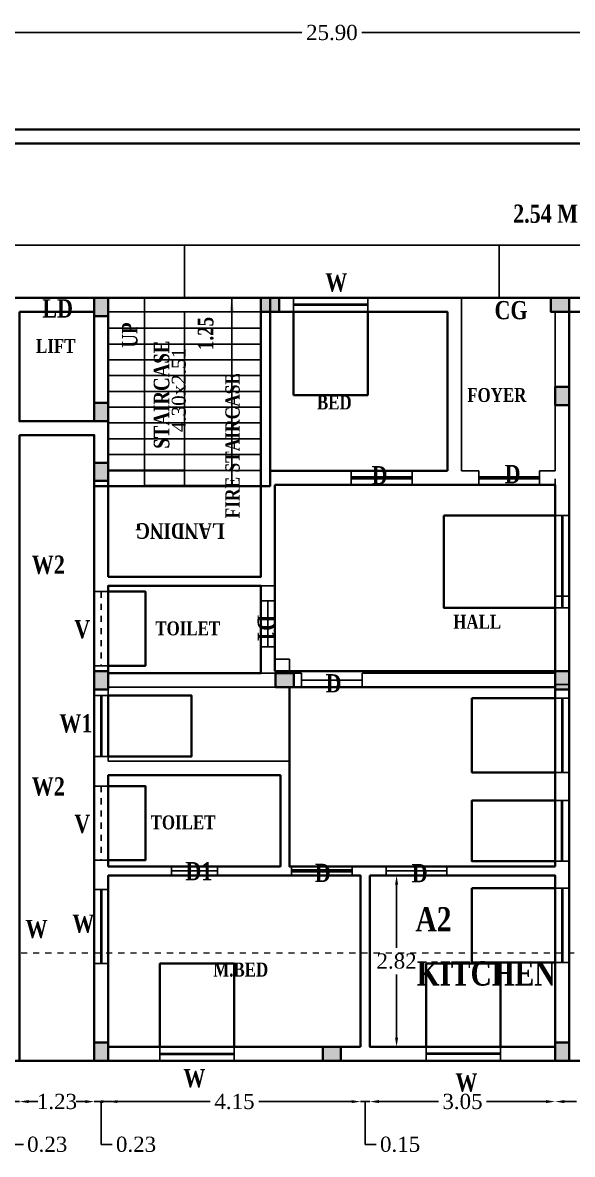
# Model space of a CAD drawing. Header units: metres. Extents: x 5 to 221, y 0 to 97.
# Drawn here: x 197.83 to 206.87, y 13.24 to 31.87 of the extents above; entities that cross this region are included whole.
import ezdxf

# ---------------------------------------------------------------- set-up
doc = ezdxf.new("R2010")
doc.units = ezdxf.units.M
doc.header["$LTSCALE"] = 0.015
doc.linetypes.add('DASHED2', pattern=[9.525, 6.35, -3.175])
doc.layers.add('FLOOR01', color=7, linetype='Continuous', lineweight=50)
doc.layers.add('FLOOR02', color=7, linetype='Continuous', lineweight=50)
doc.styles.get("Standard").update_dxf_attribs({"font": 'times.ttf'})
doc.styles.add('style1', font='timesbd.ttf', dxfattribs={"width": 0.8, "height": 0.18})
doc.styles.add('style4', font='timesbd.ttf', dxfattribs={"height": 0.25})
doc.dimstyles.new('Copy(6) of 0.25', dxfattribs={"dimtxt": 0.25, "dimasz": 0.25, "dimexe": 0.1, "dimexo": 0.4, "dimgap": 0.09, "dimtad": 0, "dimzin": 0, "dimdsep": 46, "dimtxsty": 'Standard', "dimcen": 0.09, "dimclrt": 256, "dimadec": 0, "dimazin": 0, "dimtfac": 1, "dimtofl": 0, "dimtmove": 0, "dimatfit": 0, "dimfxl": 1, "dimtolj": 1, "dimtzin": 0, "dimarcsym": 0})
doc.dimstyles.new('M', dxfattribs={"dimtxt": 0.25, "dimasz": 0.15, "dimexe": 0.15, "dimexo": 1.1, "dimgap": 0.09, "dimtad": 0, "dimtih": 1, "dimtoh": 1, "dimzin": 0, "dimdsep": 46, "dimtxsty": 'Standard', "dimcen": 0.09, "dimse1": 1, "dimse2": 1, "dimclrt": 256, "dimadec": 0, "dimazin": 0, "dimtfac": 1, "dimtofl": 0, "dimtmove": 0, "dimatfit": 3, "dimfxl": 1, "dimtolj": 1, "dimtzin": 0, "dimarcsym": 0})

# ---------------------------------------------------------------- blocks, each defined once
blk = doc.blocks.new('*D75')
at = {"color": 0, "lineweight": -2, "transparency": 16777216}
for p, q in [((197.395, 14.109), (197.245, 14.109)), ((197.545, 14.109), (197.775, 14.109)), ((197.66, 14.109), (197.66, 13.404)), ((197.925, 14.109), (198.075, 14.109)), ((197.66, 13.404), (197.84, 13.404))]:
    blk.add_line(p, q, dxfattribs=at)
at = {"color": 0, "lineweight": 30, "transparency": 16777216}
for points in [[(197.395, 14.134), (197.395, 14.084), (197.545, 14.109)], [(197.925, 14.134), (197.925, 14.084), (197.775, 14.109)]]:
    blk.add_solid(points, dxfattribs=at)
at = {"transparency": 16777216, "insert": (198.231, 13.404), "char_height": 0.25, "attachment_point": 5}
blk.add_mtext('\\A1;0.23', dxfattribs=at)
blk = doc.blocks.new('*D76')
at = {"color": 0, "lineweight": -2, "transparency": 16777216}
for p, q in [((197.625, 14.109), (197.475, 14.109)), ((199.156, 14.109), (199.306, 14.109))]:
    blk.add_line(p, q, dxfattribs=at)
at = {"color": 0, "lineweight": 30, "transparency": 16777216}
for points in [[(197.625, 14.134), (197.625, 14.084), (197.775, 14.109)], [(199.156, 14.134), (199.156, 14.084), (199.006, 14.109)]]:
    blk.add_solid(points, dxfattribs=at)
at = {"transparency": 16777216, "insert": (198.391, 14.109), "char_height": 0.25, "attachment_point": 5}
blk.add_mtext('\\A1;1.23', dxfattribs=at)
blk = doc.blocks.new('*D77')
at = {"color": 0, "lineweight": -2, "transparency": 16777216}
for p, q in [((198.856, 14.109), (198.706, 14.109)), ((199.006, 14.109), (199.236, 14.109)), ((199.121, 14.109), (199.121, 13.404)), ((199.386, 14.109), (199.536, 14.109)), ((199.121, 13.404), (199.301, 13.404))]:
    blk.add_line(p, q, dxfattribs=at)
at = {"color": 0, "lineweight": 30, "transparency": 16777216}
for points in [[(198.856, 14.134), (198.856, 14.084), (199.006, 14.109)], [(199.386, 14.134), (199.386, 14.084), (199.236, 14.109)]]:
    blk.add_solid(points, dxfattribs=at)
at = {"transparency": 16777216, "insert": (199.692, 13.404), "char_height": 0.25, "attachment_point": 5}
blk.add_mtext('\\A1;0.23', dxfattribs=at)
blk = doc.blocks.new('*D78')
at = {"color": 0, "lineweight": -2, "transparency": 16777216}
for p, q in [((199.386, 14.109), (200.913, 14.109)), ((203.236, 14.109), (201.709, 14.109))]:
    blk.add_line(p, q, dxfattribs=at)
at = {"color": 0, "lineweight": 30, "transparency": 16777216}
for points in [[(199.386, 14.134), (199.386, 14.084), (199.236, 14.109)], [(203.236, 14.134), (203.236, 14.084), (203.386, 14.109)]]:
    blk.add_solid(points, dxfattribs=at)
at = {"transparency": 16777216, "insert": (201.311, 14.109), "char_height": 0.25, "attachment_point": 5}
blk.add_mtext('\\A1;4.15', dxfattribs=at)
blk = doc.blocks.new('*D79')
at = {"color": 0, "lineweight": -2, "transparency": 16777216}
for p, q in [((203.236, 14.109), (203.086, 14.109)), ((203.386, 14.109), (203.536, 14.109)), ((203.461, 14.109), (203.461, 13.404)), ((203.686, 14.109), (203.836, 14.109)), ((203.461, 13.404), (203.641, 13.404))]:
    blk.add_line(p, q, dxfattribs=at)
at = {"color": 0, "lineweight": 30, "transparency": 16777216}
for points in [[(203.236, 14.134), (203.236, 14.084), (203.386, 14.109)], [(203.686, 14.134), (203.686, 14.084), (203.536, 14.109)]]:
    blk.add_solid(points, dxfattribs=at)
at = {"transparency": 16777216, "insert": (204.035, 13.404), "char_height": 0.25, "attachment_point": 5}
blk.add_mtext('\\A1;0.15', dxfattribs=at)
blk = doc.blocks.new('*D80')
at = {"color": 0, "lineweight": -2, "transparency": 16777216}
for p, q in [((203.686, 14.109), (204.668, 14.109)), ((206.436, 14.109), (205.455, 14.109))]:
    blk.add_line(p, q, dxfattribs=at)
at = {"color": 0, "lineweight": 30, "transparency": 16777216}
for points in [[(203.686, 14.134), (203.686, 14.084), (203.536, 14.109)], [(206.436, 14.134), (206.436, 14.084), (206.586, 14.109)]]:
    blk.add_solid(points, dxfattribs=at)
at = {"transparency": 16777216, "insert": (205.061, 14.109), "char_height": 0.25, "attachment_point": 5}
blk.add_mtext('\\A1;3.05', dxfattribs=at)
blk = doc.blocks.new('*D81')
at = {"color": 0, "lineweight": -2, "transparency": 16777216}
for p, q in [((206.736, 14.109), (206.934, 14.109)), ((207.901, 14.109), (207.703, 14.109))]:
    blk.add_line(p, q, dxfattribs=at)
at = {"color": 0, "lineweight": 30, "transparency": 16777216}
for points in [[(206.736, 14.134), (206.736, 14.084), (206.586, 14.109)], [(207.901, 14.134), (207.901, 14.084), (208.051, 14.109)]]:
    blk.add_solid(points, dxfattribs=at)
at = {"transparency": 16777216, "insert": (207.319, 14.109), "char_height": 0.25, "attachment_point": 5}
blk.add_mtext('\\A1;1.46', dxfattribs=at)
blk = doc.blocks.new('*D89')
at = {"color": 0, "lineweight": -2, "transparency": 16777216}
for p, q in [((190.115, 31.708), (202.418, 31.708)), ((215.711, 31.708), (203.408, 31.708))]:
    blk.add_line(p, q, dxfattribs=at)
at = {"color": 0, "lineweight": 30, "transparency": 16777216}
for points in [[(190.115, 31.733), (190.115, 31.683), (189.965, 31.708)], [(215.711, 31.733), (215.711, 31.683), (215.861, 31.708)]]:
    blk.add_solid(points, dxfattribs=at)
at = {"transparency": 16777216, "insert": (202.913, 31.708), "char_height": 0.25, "attachment_point": 5}
blk.add_mtext('\\A1;25.90', dxfattribs=at)
blk = doc.blocks.new('*D102')
at = {"layer": 'FLOOR02', "color": 0, "lineweight": -2, "transparency": 16777216}
for p, q in [((203.977, 17.681), (203.977, 16.638)), ((203.977, 15.161), (203.977, 16.203))]:
    blk.add_line(p, q, dxfattribs=at)
at = {"layer": 'FLOOR02', "color": 0, "lineweight": 30, "transparency": 16777216}
for points in [[(203.952, 17.681), (204.002, 17.681), (203.977, 17.831)], [(203.952, 15.161), (204.002, 15.161), (203.977, 15.011)]]:
    blk.add_solid(points, dxfattribs=at)
at = {"layer": 'FLOOR02', "lineweight": 30, "transparency": 16777216, "insert": (203.977, 16.421), "char_height": 0.25, "attachment_point": 5}
blk.add_mtext('\\A1;2.82', dxfattribs=at)

msp = doc.modelspace()

# ---------------------------------------------------------------- hatches: boundary and pattern name
at = {"layer": 'FLOOR02'}
h = msp.add_hatch(color=256, dxfattribs=at)
h.dxf.hatch_style = 1
h.paths.add_polyline_path([(199.236, 27.341), (199.006, 27.341), (199.006, 27.041), (199.236, 27.041)])
h = msp.add_hatch(color=256, dxfattribs=at)
h.dxf.hatch_style = 1
h.paths.add_polyline_path([(202.046, 27.111), (202.046, 27.341), (201.746, 27.341), (201.746, 27.111)])
h = msp.add_hatch(color=256, dxfattribs=at)
h.dxf.hatch_style = 1
h.paths.add_polyline_path([(206.816, 27.111), (206.816, 27.341), (206.516, 27.341), (206.516, 27.111)])
h = msp.add_hatch(color=256, dxfattribs=at)
h.dxf.hatch_style = 1
h.paths.add_polyline_path([(206.586, 25.576), (206.816, 25.576), (206.816, 25.876), (206.586, 25.876)])
h = msp.add_hatch(color=256, dxfattribs=at)
h.dxf.hatch_style = 1
h.paths.add_polyline_path([(199.006, 25.311), (199.236, 25.311), (199.236, 25.611), (199.006, 25.611)])
h = msp.add_hatch(color=256, dxfattribs=at)
h.dxf.hatch_style = 1
h.paths.add_polyline_path([(199.006, 24.326), (199.236, 24.326), (199.236, 24.626), (199.006, 24.626)])
h = msp.add_hatch(color=256, dxfattribs=at)
h.dxf.hatch_style = 1
h.paths.add_polyline_path([(199.006, 20.896), (199.236, 20.896), (199.236, 21.196), (199.006, 21.196)])
h = msp.add_hatch(color=256, dxfattribs=at)
h.dxf.hatch_style = 1
h.paths.add_polyline_path([(202.286, 20.931), (202.286, 21.161), (201.986, 21.161), (201.986, 20.931)])
h = msp.add_hatch(color=256, dxfattribs=at)
h.dxf.hatch_style = 1
h.paths.add_polyline_path([(206.586, 20.896), (206.816, 20.896), (206.816, 21.196), (206.586, 21.196)])
h = msp.add_hatch(color=256, dxfattribs=at)
h.dxf.hatch_style = 1
h.paths.add_polyline_path([(199.006, 14.781), (199.236, 14.781), (199.236, 15.081), (199.006, 15.081)])
h = msp.add_hatch(color=256, dxfattribs=at)
h.dxf.hatch_style = 1
h.paths.add_polyline_path([(203.063, 14.781), (203.063, 15.011), (202.763, 15.011), (202.763, 14.781)])
h = msp.add_hatch(color=256, dxfattribs=at)
h.dxf.hatch_style = 1
h.paths.add_polyline_path([(206.586, 14.781), (206.816, 14.781), (206.816, 15.081), (206.586, 15.081)])

# ---------------------------------------------------------------- linework, layer by layer
at = {"lineweight": -2}
for p, q in [((189.965, 30.111), (215.861, 30.119)), ((190.195, 29.881), (215.631, 29.889)), ((189.965, 27.341), (199.006, 27.341)), ((199.306, 27.341), (199.006, 27.341)), ((199.006, 27.341), (199.306, 27.341)), ((201.746, 27.341), (208.051, 27.341)), ((201.746, 27.341), (201.746, 25.469)), ((204.981, 27.341), (204.751, 27.341)), ((205.043, 27.341), (205.043, 24.491)), ((206.586, 27.341), (206.516, 27.341)), ((197.775, 27.111), (199.006, 27.111)), ((199.006, 27.111), (199.006, 25.311)), ((199.236, 24.591), (199.236, 27.111)), ((201.746, 27.111), (199.236, 27.111)), ((199.236, 27.111), (199.306, 27.111)), ((200.491, 27.111), (200.491, 24.241)), ((201.896, 27.111), (204.751, 27.111)), ((201.896, 24.709), (201.896, 27.111)), ((204.813, 27.111), (204.813, 24.491)), ((206.516, 27.111), (206.586, 27.111)), ((206.586, 27.111), (206.586, 24.491)), ((206.816, 25.841), (206.816, 27.111)), ((206.816, 27.111), (210.081, 27.111)), ((201.746, 26.841), (199.236, 26.841)), ((201.746, 26.581), (199.236, 26.581)), ((201.746, 26.321), (199.236, 26.321)), ((201.746, 26.061), (199.236, 26.061)), ((201.746, 25.801), (199.236, 25.801)), ((201.746, 25.541), (199.236, 25.541)), ((206.816, 24.361), (206.816, 25.611)), ((201.746, 25.469), (201.746, 24.361)), ((199.006, 25.311), (197.775, 25.311)), ((201.746, 25.281), (199.236, 25.281)), ((199.006, 25.081), (197.775, 25.081)), ((199.006, 25.081), (199.006, 24.361)), ((201.746, 25.021), (199.236, 25.021)), ((201.746, 24.761), (199.236, 24.761)), ((201.896, 24.491), (201.896, 24.709)), ((201.746, 24.501), (199.236, 24.501)), ((204.751, 24.491), (201.896, 24.491)), ((205.33, 24.491), (205.043, 24.491)), ((206.586, 24.491), (206.33, 24.491)), ((199.006, 24.361), (199.006, 19.481)), ((199.236, 24.361), (199.236, 22.751)), ((201.746, 24.241), (199.236, 24.241)), ((201.746, 22.751), (201.746, 24.361)), ((205.33, 24.261), (201.976, 24.261)), ((201.976, 24.261), (201.976, 22.728)), ((206.586, 24.261), (206.33, 24.261)), ((206.586, 19.711), (206.586, 24.361)), ((206.586, 19.711), (206.586, 24.261)), ((206.816, 17.981), (206.816, 24.361)), ((199.366, 22.751), (199.236, 22.751)), ((201.746, 22.751), (199.236, 22.751)), ((200.126, 22.751), (201.746, 22.751)), ((199.236, 22.601), (199.236, 21.011)), ((199.236, 22.601), (201.746, 22.601)), ((201.746, 22.601), (201.746, 22.355)), ((201.976, 22.728), (201.976, 22.355)), ((201.976, 22.601), (201.976, 22.355)), ((201.976, 22.355), (201.746, 22.355)), ((201.746, 21.595), (201.746, 21.161)), ((201.746, 21.595), (201.976, 21.595)), ((201.976, 21.595), (201.976, 21.391)), ((201.976, 21.595), (201.976, 21.401)), ((202.216, 21.391), (201.976, 21.391)), ((202.216, 21.391), (202.216, 21.161)), ((201.986, 21.161), (199.236, 21.161)), ((199.236, 21.096), (199.236, 21.131)), ((202.216, 21.161), (202.413, 21.161)), ((202.413, 21.161, -96.042), (202.413, 20.931)), ((203.413, 21.161), (206.586, 21.161)), ((203.413, 20.931, -96.042), (203.413, 21.161)), ((206.816, 20.896), (206.816, 21.161)), ((206.816, 20.896), (206.816, 21.161)), ((199.006, 20.931), (199.006, 20.896)), ((199.236, 21.011), (199.236, 19.711)), ((201.986, 20.931), (199.236, 20.931)), ((202.216, 20.931), (202.413, 20.931)), ((203.413, 20.931), (206.586, 20.931)), ((206.586, 20.931), (206.586, 20.896)), ((206.586, 20.931), (206.586, 20.896)), ((199.236, 20.792), (199.006, 20.792)), ((199.236, 19.792), (199.006, 19.792)), ((199.236, 19.711), (202.216, 19.711)), ((202.216, 17.981), (202.216, 19.711)), ((206.586, 19.711), (206.586, 17.981)), ((199.006, 19.481), (199.006, 17.981)), ((199.236, 17.981), (199.236, 19.481)), ((199.236, 19.481), (202.066, 19.481)), ((202.066, 19.481), (202.066, 17.981)), ((206.586, 19.065), (206.816, 19.065)), ((199.006, 17.981), (199.006, 14.781)), ((200.273, 17.981), (199.236, 17.981)), ((202.066, 17.981), (201.033, 17.981)), ((203.536, 17.981), (202.216, 17.981)), ((206.586, 17.981), (203.536, 17.981)), ((206.586, 18.065), (206.816, 18.065)), ((206.816, 14.781), (206.816, 17.981)), ((200.273, 17.831), (199.236, 17.831)), ((199.236, 17.831), (199.236, 15.011)), ((203.386, 17.831), (201.033, 17.831)), ((203.386, 15.011), (203.386, 17.831)), ((203.536, 15.011), (203.536, 17.831)), ((203.536, 17.831), (206.586, 17.831)), ((206.586, 17.831), (206.586, 15.011)), ((199.236, 15.011), (203.386, 15.011)), ((201.305, 14.781), (201.305, 15.011)), ((203.536, 15.011), (206.586, 15.011)), ((215.861, 14.781), (189.965, 14.781)), ((199.006, 14.781), (201.159, 14.781))]:
    msp.add_line(p, q, dxfattribs=at)
at = {"ltscale": 0.2}
for p, q in [((199.832, 24.251), (199.831, 27.341)), ((202.282, 27.111), (202.282, 27.341)), ((203.502, 27.111), (203.502, 27.341)), ((206.586, 23.757), (206.816, 23.757)), ((199.236, 22.505), (199.006, 22.505)), ((206.586, 22.428), (206.816, 22.428)), ((206.586, 22.237), (206.816, 22.237)), ((199.236, 21.285), (199.006, 21.285)), ((206.586, 20.978), (206.816, 20.978)), ((206.586, 20.748), (206.816, 20.748)), ((206.586, 19.528), (206.816, 19.528)), ((199.236, 19.302), (199.006, 19.302)), ((199.236, 18.082), (199.006, 18.082)), ((199.236, 17.602), (199.006, 17.602)), ((206.586, 17.62), (206.816, 17.62)), ((206.586, 16.4), (206.816, 16.4)), ((199.236, 16.382), (199.006, 16.382)), ((204.466, 14.781), (204.466, 15.011)), ((205.686, 14.781), (205.686, 15.011))]:
    msp.add_line(p, q, dxfattribs=at)
at = {"lineweight": 35, "ltscale": 0.2}
for p, q in [((203.502, 27.226), (202.282, 27.226)), ((206.701, 23.757), (206.701, 22.237)), ((199.121, 20.792), (199.121, 19.792)), ((206.701, 20.748), (206.701, 19.528)), ((206.701, 18.065), (206.701, 19.065)), ((199.121, 17.602), (199.121, 16.382)), ((206.701, 17.62), (206.701, 16.4)), ((200.085, 14.896), (201.305, 14.896)), ((205.686, 14.896), (204.466, 14.896))]:
    msp.add_line(p, q, dxfattribs=at)
for p, q in [((206.516, 27.111), (206.516, 27.341)), ((203.232, 24.491), (203.232, 24.261)), ((204.232, 24.491), (204.232, 24.261)), ((205.33, 24.491), (205.33, 24.261)), ((206.33, 24.491), (206.33, 24.261)), ((201.746, 22.601), (201.976, 22.601)), ((200.273, 17.981), (200.273, 17.831)), ((201.033, 17.981), (201.033, 17.831)), ((202.248, 17.981), (202.248, 17.831)), ((203.248, 17.981), (203.248, 17.831)), ((203.805, 17.981), (203.805, 17.831)), ((204.805, 17.981), (204.805, 17.831)), ((200.085, 14.781), (200.085, 15.011)), ((201.159, 14.781), (206.586, 14.781, 48.021))]:
    msp.add_line(p, q)
at = {"linetype": 'DASHED2', "ltscale": 0.2}
for p, q in [((199.121, 22.505), (199.121, 21.285)), ((199.121, 19.302), (199.121, 18.082))]:
    msp.add_line(p, q, dxfattribs=at)
at = {"linetype": 'DASHED2', "lineweight": 0, "ltscale": 0.2}
msp.add_line((219.1, 16.551, 48.021), (187.995, 16.551, 48.021), dxfattribs=at)
at = {"layer": 'FLOOR02', "color": 191, "lineweight": 30}
msp.add_line((199.236, 24.501), (200.491, 24.501), dxfattribs=at)
at = {"layer": 'FLOOR02', "color": 22, "lineweight": 50}
for p, q in [((203.232, 24.376), (204.232, 24.376)), ((202.248, 17.906), (203.248, 17.906))]:
    msp.add_line(p, q, dxfattribs=at)
at = {"layer": 'FLOOR02', "color": 84, "lineweight": 50}
msp.add_line((205.33, 24.376), (206.33, 24.376), dxfattribs=at)
at = {"layer": 'FLOOR02', "color": 82, "lineweight": -2}
for p, q in [((201.861, 22.355), (201.861, 21.595)), ((202.413, 21.046, -48.021), (203.413, 21.046, -48.021)), ((201.033, 17.906), (200.273, 17.906)), ((203.805, 17.906), (204.805, 17.906))]:
    msp.add_line(p, q, dxfattribs=at)
at = {"layer": 'FLOOR02', "color": 181, "lineweight": 30}
msp.add_lwpolyline([(189.965, 30.111), (215.861, 30.111), (215.861, 14.781), (189.965, 14.781)], close=True, dxfattribs=at)
at = {"layer": 'FLOOR02', "color": 31, "lineweight": 30}
msp.add_lwpolyline([(190.195, 29.881), (215.631, 29.881), (215.631, 27.341), (190.195, 27.341)], close=True, dxfattribs=at)
at = {"layer": 'FLOOR02', "color": 194, "lineweight": -2}
for points in [[(200.491, 27.341), (200.491, 28.207), (196.621, 28.207), (196.621, 27.341)], [(200.491, 27.341), (200.491, 28.207), (214.664, 28.207), (214.664, 27.341)], [(200.491, 27.341), (200.491, 28.207), (205.667, 28.207), (205.667, 27.341)]]:
    msp.add_lwpolyline(points, dxfattribs=at)
at = {"layer": 'FLOOR02', "lineweight": 30}
for points in [[(199.006, 27.041), (199.236, 27.041), (199.236, 27.341), (199.006, 27.341)], [(201.746, 27.341), (201.746, 27.111), (202.046, 27.111), (202.046, 27.341)], [(206.516, 27.341), (206.516, 27.111), (206.816, 27.111), (206.816, 27.341)], [(206.816, 25.876), (206.586, 25.876), (206.586, 25.576), (206.816, 25.576)], [(199.236, 25.611), (199.006, 25.611), (199.006, 25.311), (199.236, 25.311)], [(199.236, 24.626), (199.006, 24.626), (199.006, 24.326), (199.236, 24.326)], [(199.236, 21.196), (199.006, 21.196), (199.006, 20.896), (199.236, 20.896)], [(201.986, 21.161), (201.986, 20.931), (202.286, 20.931), (202.286, 21.161)], [(206.816, 21.196), (206.586, 21.196), (206.586, 20.896), (206.816, 20.896)], [(199.236, 15.081), (199.006, 15.081), (199.006, 14.781), (199.236, 14.781)], [(202.763, 15.011), (202.763, 14.781), (203.063, 14.781), (203.063, 15.011)], [(206.816, 15.081), (206.586, 15.081), (206.586, 14.781), (206.816, 14.781)]]:
    msp.add_lwpolyline(points, close=True, dxfattribs=at)
at = {"layer": 'FLOOR02', "color": 145, "lineweight": 30}
for points in [[(199.006, 27.041), (199.236, 27.041), (199.236, 27.341), (199.006, 27.341)], [(201.746, 27.341), (201.746, 27.111), (202.046, 27.111), (202.046, 27.341)], [(206.516, 27.341), (206.516, 27.111), (206.816, 27.111), (206.816, 27.341)], [(206.816, 25.876), (206.586, 25.876), (206.586, 25.576), (206.816, 25.576)], [(199.236, 25.611), (199.006, 25.611), (199.006, 25.311), (199.236, 25.311)], [(199.236, 24.626), (199.006, 24.626), (199.006, 24.326), (199.236, 24.326)], [(199.236, 21.196), (199.006, 21.196), (199.006, 20.896), (199.236, 20.896)], [(201.986, 21.161), (201.986, 20.931), (202.286, 20.931), (202.286, 21.161)], [(206.816, 21.196), (206.586, 21.196), (206.586, 20.896), (206.816, 20.896)], [(199.236, 15.081), (199.006, 15.081), (199.006, 14.781), (199.236, 14.781)], [(202.763, 15.011), (202.763, 14.781), (203.063, 14.781), (203.063, 15.011)], [(206.816, 15.081), (206.586, 15.081), (206.586, 14.781), (206.816, 14.781)]]:
    msp.add_lwpolyline(points, close=True, dxfattribs=at)
at = {"layer": 'FLOOR02', "color": 230, "lineweight": 30}
msp.add_lwpolyline([(206.816, 14.781), (206.816, 27.341), (201.896, 27.341), (201.896, 24.241), (199.006, 24.241), (199.006, 14.781)], close=True, dxfattribs=at)
at = {"layer": 'FLOOR02', "color": 115, "lineweight": 30}
msp.add_lwpolyline([(199.236, 22.751), (199.236, 27.341), (201.746, 27.341), (201.746, 22.751)], close=True, dxfattribs=at)
at = {"layer": 'FLOOR02', "color": 22, "lineweight": 30}
msp.add_lwpolyline([(197.775, 27.111), (199.006, 27.111), (199.006, 25.311), (197.775, 25.311)], close=True, dxfattribs=at)
at = {"layer": 'FLOOR02', "color": 23, "lineweight": 30}
for points in [[(204.813, 24.491), (201.896, 24.491), (201.896, 27.111), (204.813, 27.111)], [(201.976, 24.261), (206.586, 24.261), (206.586, 21.196), (201.976, 21.196)], [(206.586, 17.981), (206.586, 20.931), (202.216, 20.931), (202.216, 19.711), (202.216, 19.711), (202.216, 17.981)], [(203.386, 15.011), (199.236, 15.011), (199.236, 17.831), (203.386, 17.831)]]:
    msp.add_lwpolyline(points, close=True, dxfattribs=at)
at = {"layer": 'FLOOR02', "color": 103, "lineweight": 30}
for points in [[(202.282, 25.741), (203.502, 25.741), (203.502, 27.111), (202.282, 27.111)], [(204.756, 23.757), (204.756, 22.237), (206.586, 22.237), (206.586, 23.757)], [(199.236, 20.792), (199.236, 19.792), (200.606, 19.792), (200.606, 20.792)], [(205.216, 20.748), (205.216, 19.528), (206.586, 19.528), (206.586, 20.748)], [(206.586, 18.065), (206.586, 19.065), (205.216, 19.065), (205.216, 18.065)], [(205.216, 17.62), (205.216, 16.4), (206.586, 16.4), (206.586, 17.62)], [(200.085, 15.011), (201.305, 15.011), (201.305, 16.381), (200.085, 16.381)], [(204.466, 15.011), (205.686, 15.011), (205.686, 16.381), (204.466, 16.381)]]:
    msp.add_lwpolyline(points, close=True, dxfattribs=at)
at = {"layer": 'FLOOR02', "color": 11, "lineweight": 30}
for points in [[(206.816, 27.111), (208.051, 27.111), (208.051, 14.781), (206.816, 14.781)], [(197.775, 25.081), (199.006, 25.081), (199.006, 14.781), (197.775, 14.781)]]:
    msp.add_lwpolyline(points, close=True, dxfattribs=at)
at = {"layer": 'FLOOR02', "color": 105, "lineweight": 30}
msp.add_lwpolyline([(199.236, 22.751), (199.236, 24.241), (201.746, 24.241), (201.746, 22.751)], close=True, dxfattribs=at)
at = {"layer": 'FLOOR02', "color": 81, "lineweight": 30}
for points in [[(199.236, 22.601), (201.746, 22.601), (201.746, 21.161), (199.236, 21.161)], [(199.236, 19.481), (202.066, 19.481), (202.066, 17.981), (199.236, 17.981)]]:
    msp.add_lwpolyline(points, close=True, dxfattribs=at)
at = {"layer": 'FLOOR02', "color": 80, "lineweight": 30}
for points in [[(201.746, 21.161), (199.236, 21.161), (199.236, 22.601), (201.746, 22.601)], [(202.066, 17.981), (199.236, 17.981), (199.236, 19.481), (202.066, 19.481)]]:
    msp.add_lwpolyline(points, close=True, dxfattribs=at)
at = {"layer": 'FLOOR02', "color": 83, "lineweight": 30}
for points in [[(201.746, 21.161), (199.236, 21.161), (199.236, 22.601), (201.746, 22.601)], [(202.066, 17.981), (199.236, 17.981), (199.236, 19.481), (202.066, 19.481)]]:
    msp.add_lwpolyline(points, close=True, dxfattribs=at)
at = {"layer": 'FLOOR02', "color": 102, "lineweight": 30}
for points in [[(199.236, 22.505), (199.236, 21.285), (199.846, 21.285), (199.846, 22.505)], [(199.236, 19.302), (199.236, 18.082), (199.846, 18.082), (199.846, 19.302)]]:
    msp.add_lwpolyline(points, close=True, dxfattribs=at)
at = {"layer": 'FLOOR02', "color": 25, "lineweight": 30}
msp.add_lwpolyline([(203.536, 17.831), (206.586, 17.831), (206.586, 15.011), (203.536, 15.011)], close=True, dxfattribs=at)

# ---------------------------------------------------------------- texts
at = {"ltscale": 0.2, "style": 'style4', "width": 0.8}
for s, p in [('2.54 M    WIDE    PASSAGE', (205.894, 28.577, 48.021)), ('W', (202.804, 27.447, 48.021)), ('LD', (198.151, 27.017, 48.021)), ('CG', (205.588, 26.989, 48.021)), ('D', (203.567, 24.271, 48.021)), ('D', (205.755, 24.289, 48.021)), ('W2', (197.977, 22.798)), ('V', (198.676, 21.735, 48.021)), ('D', (202.81, 20.846, 48.021)), ('W1', (198.431, 20.186)), ('W2', (197.977, 19.148)), ('V', (198.676, 18.532, 48.021)), ('D1', (200.504, 17.753, 48.021)), ('D', (202.632, 17.725, 48.021)), ('D', (204.226, 17.721, 48.021)), ('W', (198.644, 16.889, 48.021)), ('W', (197.874, 16.801)), ('W', (200.471, 14.344)), ('W', (204.945, 14.274))]:
    msp.add_text(s, height=0.3, dxfattribs=at).set_placement(p)
for s, height, rotation, p in [('UP', 0.2575, 90, (199.716, 26.521, 46.675)), ('1.25', 0.2575, 90, (200.964, 26.482, 45.972)), ('STAIRCASE', 0.2575, 90, (200.24, 24.857, 47.338)), ('LANDING', 0.2575, 180, (201.148, 23.631, 47.338)), ('D1', 0.3, 270, (201.69, 22.122, 48.021))]:
    msp.add_text(s, height=height, rotation=rotation, dxfattribs=at).set_placement(p)
at = {"lineweight": -2}
msp.add_text('4.30x2.51', height=0.23, rotation=90, dxfattribs=at).set_placement((200.51, 25.129, 47.338))
at = {"layer": 'FLOOR01', "style": 'style1', "width": 0.8}
for s, p in [('LIFT', (198.047, 26.434, 46.675)), ('BED', (202.667, 25.504, 46.675)), ('FOYER', (205.139, 25.627, 46.675)), ('TOILET', (200.009, 21.785, 46.675)), ('HALL', (204.909, 21.893, 46.675)), ('TOILET', (199.932, 18.591, 46.675)), ('M.BED', (200.962, 16.167, 46.675))]:
    msp.add_text(s, height=0.23, dxfattribs=at).set_placement(p)
at = {"layer": 'FLOOR02', "color": 115, "lineweight": 30, "ltscale": 0.2, "style": 'style1', "width": 0.8}
msp.add_text('FIRE STAIRCASE', height=0.23693, rotation=90, dxfattribs=at).set_placement((201.397, 23.71, -0.683))
at = {"layer": 'FLOOR02', "color": 230, "lineweight": -2, "style": 'style4', "width": 0.8}
for s, p in [('A2', (204.289, 16.911, 48.021)), ('KITCHEN', (204.308, 16.019))]:
    msp.add_text(s, height=0.4, dxfattribs=at).set_placement(p)

# ---------------------------------------------------------------- dimensions: what is measured, and where the dimension line sits
for base, p1, p2, picture, middle in [((215.861, 31.708), (189.965, 30.111), (215.861, 30.119), '*D89', (202.913, 31.708)), ((199.006, 14.109), (197.775, 14.711), (199.006, 14.781), '*D76', (198.391, 14.109)), ((199.236, 14.109), (199.006, 14.781), (199.236, 14.781), '*D77', (199.391, 13.404)), ((203.386, 14.109), (199.236, 14.781), (203.386, 14.711), '*D78', (201.311, 14.109)), ((208.0508, 14.1094), (206.5862, 14.7105), (208.0508, 14.7805), '*D81', (207.3185, 14.1094)), ((197.775, 14.109), (197.545, 14.711), (197.775, 14.711), '*D75', (197.93, 13.404)), ((203.536, 14.109), (203.386, 14.711), (203.536, 14.711), '*D79', (203.731, 13.404)), ((206.586, 14.109), (203.536, 14.711), (206.586, 14.711), '*D80', (205.061, 14.109))]:
    dim = msp.add_linear_dim(base=base, p1=p1, p2=p2, dimstyle='M', override={"dimpost": '\\X', "dimtmove": 1})
    dim.commit()
    dim.dimension.update_dxf_attribs({"geometry": picture, "text_midpoint": middle})
at = {"layer": 'FLOOR02', "lineweight": 30}
dim = msp.add_aligned_dim(p1=(203.859, 15.011), p2=(203.859, 17.831), distance=-0.118, dimstyle='M', override={"dimpost": '\\X'}, dxfattribs=at)
dim.commit()
dim.dimension.update_dxf_attribs({"geometry": '*D102', "text_midpoint": (203.977, 16.421)})

# ---------------------------------------------------------------- leaders
at = {"layer": 'FLOOR02', "ltscale": 0.2}
msp.add_leader([(201.266, 27.346), (201.267, 24.251), (199.832, 24.251)], dimstyle='Copy(6) of 0.25', override={"dimscale": 0, "dimgap": 0.09, "dimtad": 0, "dimtfillclr": 256}, dxfattribs=at)

doc.saveas('drawing.dxf')
